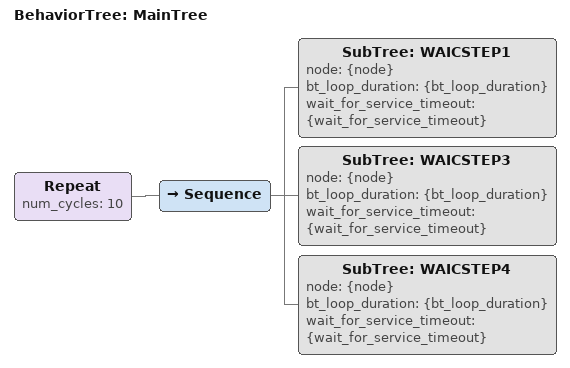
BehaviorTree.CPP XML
<?xml version="1.0" encoding="UTF-8"?>
<root BTCPP_format="4"
      main_tree_to_execute="MainTree">
  <include path="./waic_step_1.xml"/>
  <include path="./waic_step_2.xml"/>
  <include path="./waic_step_3.xml"/>
  <include path="./waic_step_4.xml"/>
  <BehaviorTree ID="MainTree">
      <Repeat num_cycles="10">
      <Sequence>
        <SubTree ID="WAICSTEP1" node="{node}"
                                bt_loop_duration="{bt_loop_duration}"
                                wait_for_service_timeout="{wait_for_service_timeout}" />
        <SubTree ID="WAICSTEP3" node="{node}"
                                bt_loop_duration="{bt_loop_duration}"
                                wait_for_service_timeout="{wait_for_service_timeout}" />
        <SubTree ID="WAICSTEP4" node="{node}"
                                bt_loop_duration="{bt_loop_duration}"
                                wait_for_service_timeout="{wait_for_service_timeout}" />
      </Sequence>
    </Repeat>
  </BehaviorTree>
</root>
